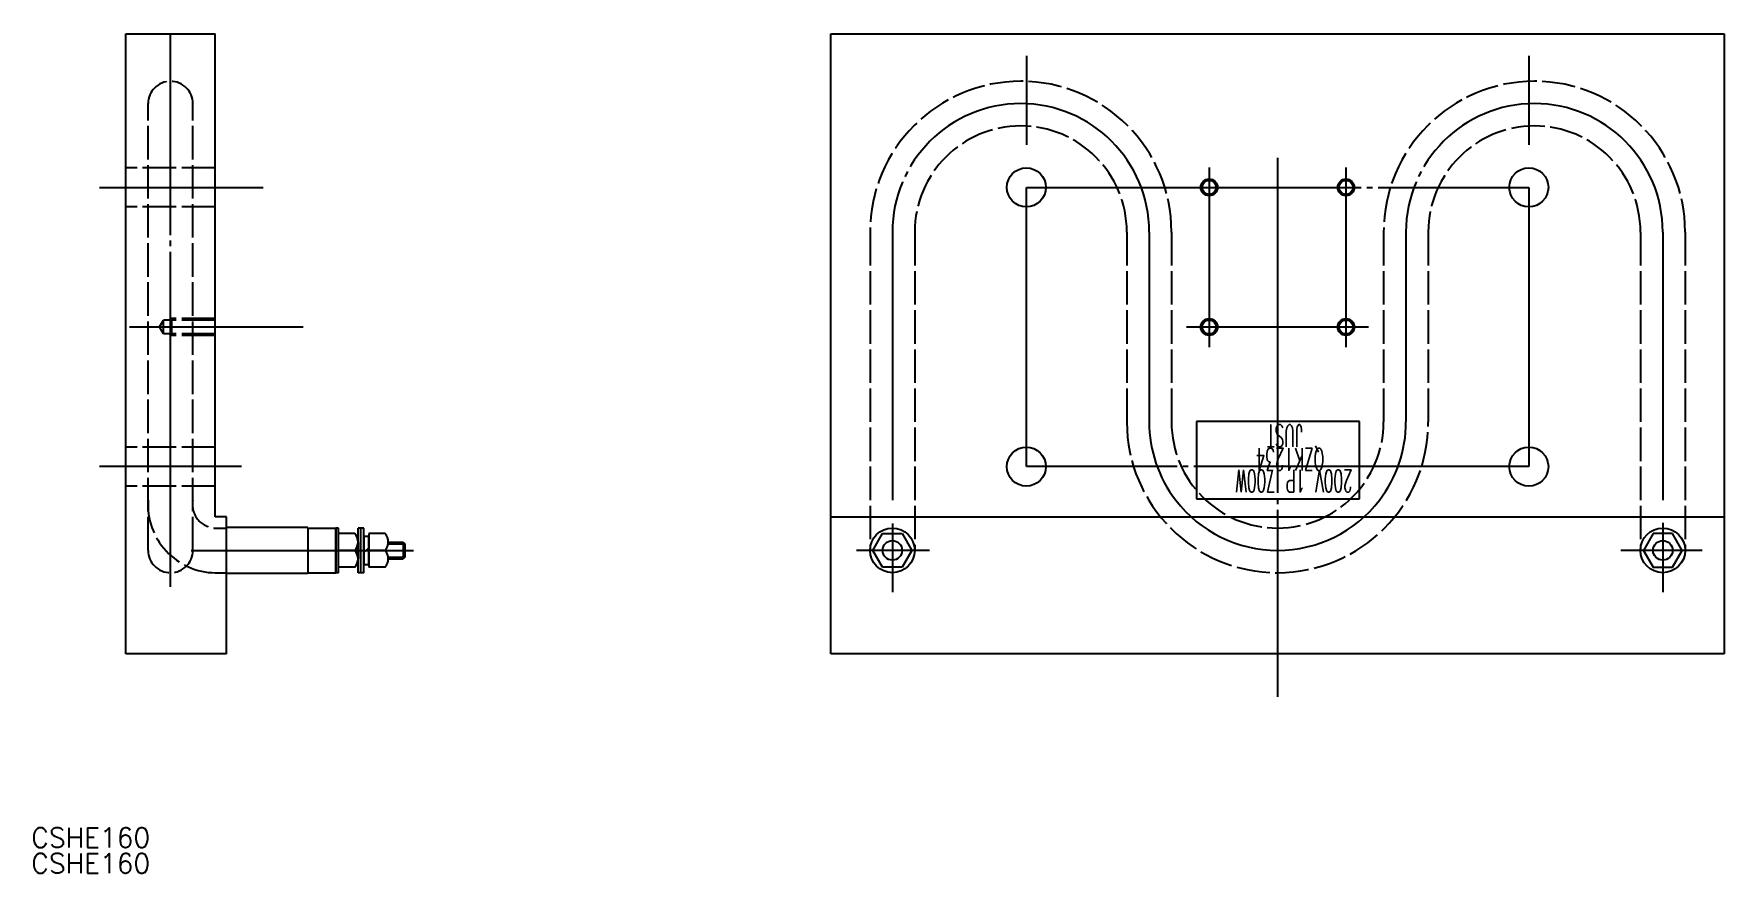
# Model space of a CAD drawing. Extents: x 44 to 347, y 372 to 522.
import ezdxf

# ---------------------------------------------------------------- set-up
doc = ezdxf.new("R2010")
doc.units = 0
doc.linetypes.add('CENTER', pattern=[63, 60, -1, 1, -1])
doc.linetypes.add('DASHED', pattern=[7, 6, -1])
doc.layers.get('0').update_dxf_attribs({"linetype": 'CONTINUOUS'})
doc.layers.add('CENTER', color=1, linetype='CENTER')
doc.styles.get("Standard").update_dxf_attribs({"font": 'txt', "bigfont": 'bigfont'})

msp = doc.modelspace()

# ---------------------------------------------------------------- linework, layer by layer
at = {"color": 7, "linetype": 'CONTINUOUS'}
for p, q in [((60.64, 411.05), (60.64, 522.05)), ((60.64, 522.05), (76.64, 522.05)), ((76.64, 435.55), (76.64, 522.05)), ((186.94, 522.05), (346.94, 522.05)), ((186.94, 411.05), (186.94, 522.05)), ((346.94, 522.05), (346.94, 411.05)), ((252.41, 452.62), (252.41, 438.8)), ((281.64, 452.62), (252.41, 452.62)), ((281.64, 438.8), (281.64, 452.62)), ((252.41, 438.8), (281.64, 438.8)), ((78.64, 435.55), (76.64, 435.55)), ((78.64, 411.05), (78.64, 435.55)), ((93.24, 433.65), (78.64, 433.65)), ((93.24, 433.65), (93.24, 425.45)), ((93.24, 433.55), (98.24, 433.55)), ((98.74, 433.55), (98.24, 433.55)), ((98.24, 425.55), (98.24, 433.55)), ((98.24, 433.55), (98.24, 425.55)), ((98.74, 425.55), (98.74, 433.55)), ((103.24, 433.55), (102.24, 433.55)), ((102.24, 425.55), (102.24, 433.55)), ((102.74, 425.55), (102.74, 433.55)), ((103.24, 432.55), (103.24, 433.55)), ((186.94, 435.55), (346.94, 435.55)), ((98.24, 431.05), (98.24, 428.05)), ((101.66, 432.55), (98.74, 432.55)), ((102.24, 431.05), (102.24, 428.05)), ((103.24, 425.55), (103.24, 432.55)), ((104.14, 432.05), (103.24, 432.05)), ((103.24, 432.05), (103.24, 427.05)), ((103.24, 429.16), (104.14, 430.03)), ((107.06, 432.55), (104.14, 432.55)), ((104.14, 432.55), (104.14, 426.55)), ((104.14, 427.05), (104.14, 432.05)), ((107.64, 431.05), (110.34, 431.05)), ((110.34, 431.05), (110.64, 430.75)), ((110.34, 431.05), (110.34, 428.05)), ((110.64, 430.75), (110.64, 428.35)), ((194.47, 429.55), (196.2, 432.55)), ((196.2, 432.55), (199.67, 432.55)), ((199.67, 432.55), (201.4, 429.55)), ((334.2, 432.55), (332.47, 429.55)), ((337.67, 432.55), (334.2, 432.55)), ((339.4, 429.55), (337.67, 432.55)), ((101.66, 429.55), (98.74, 429.55)), ((103.24, 427.05), (104.14, 427.05)), ((107.06, 429.55), (104.14, 429.55)), ((107.64, 428.05), (110.34, 428.05)), ((110.64, 428.35), (110.34, 428.05)), ((196.2, 426.55), (194.47, 429.55)), ((201.4, 429.55), (199.67, 426.55)), ((332.47, 429.55), (334.2, 426.55)), ((337.67, 426.55), (339.4, 429.55)), ((78.64, 425.45), (93.24, 425.45)), ((93.24, 425.55), (98.24, 425.55)), ((98.74, 425.55), (98.24, 425.55)), ((101.66, 426.55), (98.74, 426.55)), ((103.24, 425.55), (102.24, 425.55)), ((107.06, 426.55), (104.14, 426.55)), ((199.67, 426.55), (196.2, 426.55)), ((334.2, 426.55), (337.67, 426.55)), ((78.64, 411.05), (60.64, 411.05)), ((346.94, 411.05), (186.94, 411.05))]:
    msp.add_line(p, q, dxfattribs=at)
at = {"color": 3, "linetype": 'DASHED'}
for p, q in [((64.64, 429.55), (64.64, 509.55)), ((72.64, 429.55), (72.64, 509.55)), ((76.64, 498.05), (60.64, 498.05)), ((76.64, 491.05), (60.64, 491.05)), ((193.94, 486.55), (193.94, 429.55)), ((201.94, 486.55), (201.94, 429.55)), ((239.94, 486.55), (239.94, 452.55)), ((247.94, 486.55), (247.94, 452.55)), ((285.94, 486.55), (285.94, 452.55)), ((293.94, 486.55), (293.94, 452.55)), ((331.94, 486.55), (331.94, 429.55)), ((339.94, 486.55), (339.94, 429.55)), ((66.64, 469.55), (67.36, 470.8)), ((67.36, 468.3), (66.64, 469.55)), ((76.64, 470.8), (67.36, 470.8)), ((67.36, 468.3), (67.36, 470.8)), ((68.86, 471.05), (68.36, 470.8)), ((76.64, 471.05), (68.86, 471.05)), ((68.86, 468.05), (68.86, 471.05)), ((76.64, 468.3), (67.36, 468.3)), ((68.86, 468.05), (68.36, 468.3)), ((76.64, 468.05), (68.86, 468.05)), ((76.64, 448.05), (60.64, 448.05)), ((76.64, 441.05), (60.64, 441.05)), ((76.64, 433.55), (78.64, 433.55)), ((76.64, 425.55), (78.64, 425.55))]:
    msp.add_line(p, q, dxfattribs=at)
at = {"color": 3, "linetype": 'CONTINUOUS'}
for p, q in [((107.62, 430.75), (110.64, 430.75)), ((107.62, 428.35), (110.64, 428.35))]:
    msp.add_line(p, q, dxfattribs=at)
at = {"color": 7, "linetype": 'CONTINUOUS'}
for centre, radius in [((221.94, 494.55), 3.5), ((311.94, 494.55), 3.5), ((254.69, 494.55), 1.5), ((279.19, 494.55), 1.5), ((254.69, 469.55), 1.5), ((279.19, 469.55), 1.5), ((221.94, 444.55), 3.5), ((311.94, 444.55), 3.5), ((197.94, 429.55), 4), ((335.94, 429.55), 4), ((197.94, 429.55), 1.75), ((335.94, 429.55), 1.75)]:
    msp.add_circle(centre, radius, dxfattribs=at)
at = {"color": 3, "linetype": 'CONTINUOUS'}
for centre in [(254.69, 494.55), (279.19, 494.55), (254.69, 469.55), (279.19, 469.55)]:
    msp.add_circle(centre, 1.25, dxfattribs=at)
at = {"color": 3, "linetype": 'DASHED'}
for centre, radius, start, end in [((68.64, 509.55), 4, 0, 180), ((220.94, 486.55), 27, 0, 180), ((312.94, 486.55), 27, 0, 180), ((220.94, 486.55), 19, 0, 180), ((312.94, 486.55), 19, 0, 180), ((266.94, 452.55), 27, 180, 0), ((266.94, 452.55), 19, 180, 0), ((76.79, 437.72), 12.18, 176.1316, 269.2871), ((76.8, 437.77), 4.23, 169.499, 267.8206), ((68.64, 429.55), 4, 180, 0)]:
    msp.add_arc(centre, radius, start, end, dxfattribs=at)
at = {"color": 7, "linetype": 'CONTINUOUS'}
for centre, start in [((100.01, 431.05), 317.706), ((105.41, 431.05), 317.706), ((100.01, 428.05), 317.705), ((105.41, 428.05), 317.705)]:
    msp.add_arc(centre, 2.23, start, 42.294, dxfattribs=at)
at = {"layer": 'CENTER', "color": 1, "linetype": 'CENTER'}
for p, q in [((68.64, 423.01), (68.64, 522.05)), ((221.94, 518.08), (221.94, 502.19)), ((311.94, 518.08), (311.94, 502.19)), ((266.94, 499.83), (266.94, 403.32)), ((254.69, 498.13), (254.69, 465.96)), ((279.19, 498.13), (279.19, 465.96)), ((55.93, 494.55), (85.26, 494.55)), ((221.94, 494.55), (311.94, 494.55)), ((221.94, 444.55), (221.94, 494.55)), ((311.94, 494.55), (311.94, 444.55)), ((197.94, 486.55), (197.94, 438.55)), ((243.94, 486.55), (243.94, 452.55)), ((289.94, 486.55), (289.94, 452.55)), ((335.94, 486.55), (335.94, 438.55)), ((61.28, 469.55), (92.42, 469.55)), ((250.65, 469.55), (283.23, 469.55)), ((81.34, 444.55), (55.93, 444.55)), ((311.94, 444.55), (221.94, 444.55)), ((197.94, 434.37), (197.94, 422.07)), ((335.94, 434.46), (335.94, 422.07)), ((72.34, 429.55), (112.15, 429.55)), ((204.58, 429.55), (191.53, 429.55)), ((343, 429.55), (328.42, 429.55))]:
    msp.add_line(p, q, dxfattribs=at)
for centre, start, end in [((220.94, 486.55), 0, 180), ((312.94, 486.55), 0, 180), ((266.94, 452.55), 180, 217.495), ((266.94, 452.55), 322.505, 0), ((266.94, 452.55), 217.495, 322.505)]:
    msp.add_arc(centre, 23, start, end, dxfattribs=at)

# ---------------------------------------------------------------- texts
at = {"color": 3, "linetype": 'CONTINUOUS', "width": 0.5}
for s, p in [('JUST', (271.41, 452.07)), ('QZK1234', (275.29, 447.87)), ('200V 1P 700W', (280.37, 443.99))]:
    msp.add_text(s, height=4, rotation=180, dxfattribs=at).set_placement(p)
at = {"color": 7, "linetype": 'CONTINUOUS'}
for p in [(43.7, 376.37), (43.7, 371.75)]:
    msp.add_text('CSHE160', height=3.5, dxfattribs=at).set_placement(p)

doc.saveas('drawing.dxf')
